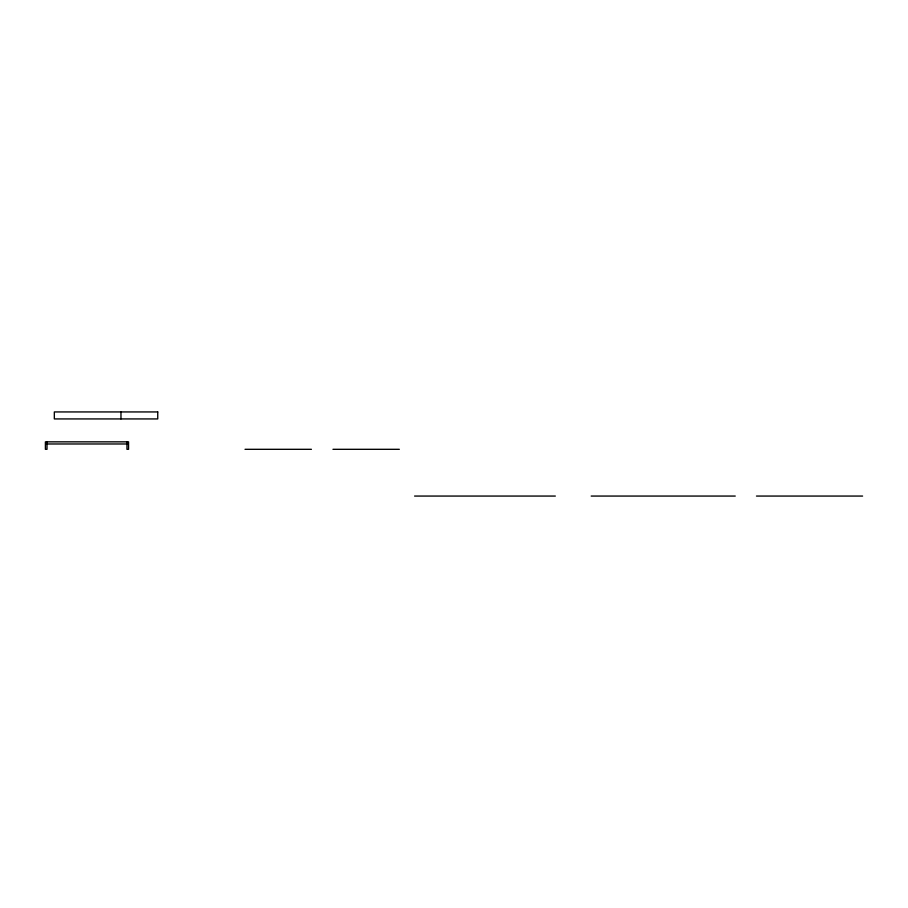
<?xml version="1.0" encoding="UTF-8"?>
<svg xmlns="http://www.w3.org/2000/svg" width="908" height="908" viewBox="0 0 908 908"><rect width="100%" height="100%" fill="white"/><g stroke="black" fill="none" stroke-linecap="round" stroke-linejoin="round"><path stroke-width="1.36" d="M47 443.978L126.961 443.978M245.024 449.312L311.421 449.312M332.952 449.312L399.338 449.312M414.581 496.063L555.333 496.063M591.199 496.063L735.242 496.063M756.477 496.063L862.6 496.063M126.961 441.844L126.961 449.312L128.55 449.312L128.55 441.844L45.4 441.844L45.4 449.312L47 449.312L47 441.844M120.968 411.937L120.968 418.929M157.742 411.937L54.332 411.937L54.332 418.929L157.742 418.929L157.742 411.937"/></g></svg>
